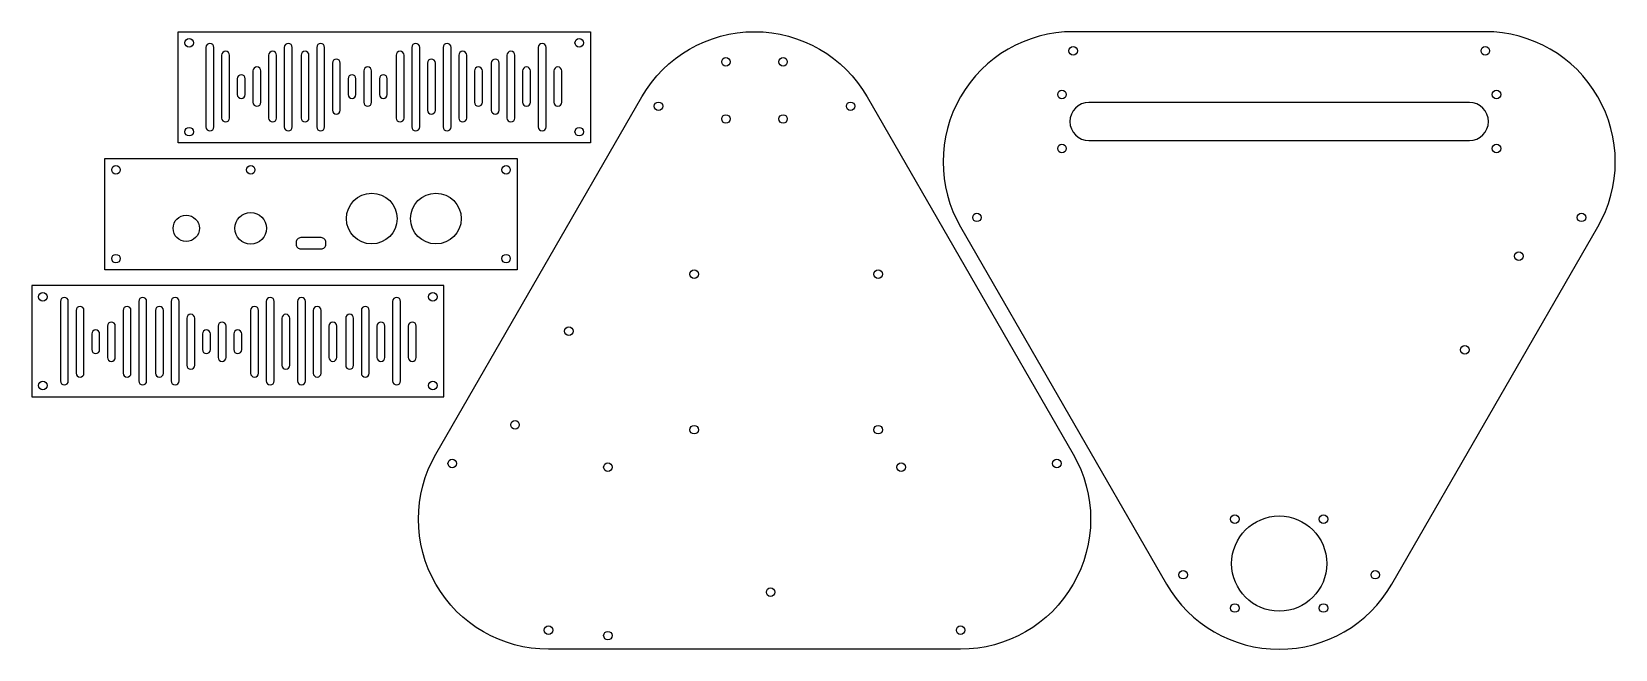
# Model space of a CAD drawing. Header units: millimetres. Extents: x 5 to 504, y -200 to -5.
import ezdxf

# ---------------------------------------------------------------- set-up
doc = ezdxf.new("R2010")
doc.units = ezdxf.units.MM
doc.layers.get('0').update_dxf_attribs({"linetype": 'CONTINUOUS'})

msp = doc.modelspace()

# ---------------------------------------------------------------- linework, layer by layer
for p, q in [((59.97, -9.97), (59.97, -35.01)), ((62.47, -35.01), (62.47, -9.97)), ((84.66, -9.97), (84.66, -35.01)), ((87.16, -35.01), (87.16, -9.97)), ((94.89, -9.97), (94.89, -35.01)), ((97.39, -35.01), (97.39, -9.97)), ((124.88, -9.97), (124.88, -35.01)), ((127.38, -35.01), (127.38, -9.97)), ((134.76, -9.97), (134.76, -35.01)), ((137.26, -35.01), (137.26, -9.97)), ((164.74, -9.97), (164.74, -35.01)), ((167.24, -35.01), (167.24, -9.97)), ((64.91, -12.43), (64.91, -32.19)), ((67.41, -32.19), (67.41, -12.43)), ((79.72, -12.43), (79.72, -32.19)), ((82.22, -32.19), (82.22, -12.43)), ((89.95, -12.43), (89.95, -32.19)), ((92.45, -32.19), (92.45, -12.43)), ((99.83, -14.9), (99.83, -29.72)), ((102.33, -29.72), (102.33, -14.9)), ((119.94, -12.43), (119.94, -32.19)), ((122.44, -32.19), (122.44, -12.43)), ((129.82, -14.9), (129.82, -29.72)), ((132.32, -29.72), (132.32, -14.9)), ((139.7, -12.43), (139.7, -32.19)), ((142.2, -32.19), (142.2, -12.43)), ((149.93, -14.9), (149.93, -29.72)), ((152.43, -29.72), (152.43, -14.9)), ((154.87, -12.43), (154.87, -32.19)), ((157.37, -32.19), (157.37, -12.43)), ((69.85, -19.84), (69.85, -24.78)), ((72.35, -24.78), (72.35, -19.84)), ((74.78, -17.37), (74.78, -27.25)), ((77.28, -27.25), (77.28, -17.37)), ((104.77, -19.84), (104.77, -24.78)), ((107.27, -24.78), (107.27, -19.84)), ((109.71, -17.37), (109.71, -27.25)), ((112.21, -27.25), (112.21, -17.37)), ((114.65, -19.84), (114.65, -24.78)), ((117.15, -24.78), (117.15, -19.84)), ((144.63, -17.37), (144.63, -27.25)), ((147.13, -27.25), (147.13, -17.37)), ((159.8, -17.37), (159.8, -27.25)), ((162.3, -27.25), (162.3, -17.37)), ((169.68, -17.37), (169.68, -27.25)), ((172.18, -27.25), (172.18, -17.37)), ((14.06, -89.99), (14.06, -115.03)), ((16.56, -115.03), (16.56, -89.99)), ((19, -92.81), (19, -112.57)), ((21.5, -112.57), (21.5, -92.81)), ((33.82, -92.81), (33.82, -112.57)), ((36.32, -112.57), (36.32, -92.81)), ((38.76, -89.99), (38.76, -115.03)), ((41.26, -115.03), (41.26, -89.99)), ((44.05, -92.81), (44.05, -112.57)), ((46.55, -112.57), (46.55, -92.81)), ((48.99, -89.99), (48.99, -115.03)), ((51.49, -115.03), (51.49, -89.99)), ((74.03, -92.81), (74.03, -112.57)), ((76.53, -112.57), (76.53, -92.81)), ((78.97, -89.99), (78.97, -115.03)), ((81.47, -115.03), (81.47, -89.99)), ((88.85, -89.99), (88.85, -115.03)), ((91.35, -115.03), (91.35, -89.99)), ((93.79, -92.81), (93.79, -112.57)), ((96.29, -112.57), (96.29, -92.81)), ((108.96, -92.81), (108.96, -112.57)), ((111.46, -112.57), (111.46, -92.81)), ((118.84, -89.99), (118.84, -115.03)), ((121.34, -115.03), (121.34, -89.99)), ((28.88, -97.75), (28.88, -107.63)), ((31.38, -107.63), (31.38, -97.75)), ((53.93, -95.28), (53.93, -110.1)), ((56.43, -110.1), (56.43, -95.28)), ((63.8, -97.75), (63.8, -107.63)), ((66.3, -107.63), (66.3, -97.75)), ((83.91, -95.28), (83.91, -110.1)), ((86.41, -110.1), (86.41, -95.28)), ((98.73, -97.75), (98.73, -107.63)), ((101.23, -107.63), (101.23, -97.75)), ((104.02, -95.28), (104.02, -110.1)), ((106.52, -110.1), (106.52, -95.28)), ((113.9, -97.75), (113.9, -107.63)), ((116.4, -107.63), (116.4, -97.75)), ((123.78, -97.75), (123.78, -107.63)), ((126.28, -107.63), (126.28, -97.75)), ((23.94, -100.22), (23.94, -105.16)), ((26.44, -105.16), (26.44, -100.22)), ((58.86, -100.22), (58.86, -105.16)), ((61.36, -105.16), (61.36, -100.22)), ((68.74, -100.22), (68.74, -105.16)), ((71.24, -105.16), (71.24, -100.22))]:
    msp.add_line(p, q)
for points in [[(51.19, -40), (51.19, -5), (181.19, -5), (181.19, -40)], [(28.09, -80), (28.09, -45), (158.09, -45), (158.09, -80)], [(5, -120), (135, -120), (135, -85), (5, -85)]]:
    msp.add_lwpolyline(points, close=True)
for points in [[(132.45, -138.08), (197.45, -25.5, -0.57735), (268.46, -25.5), (333.46, -138.08, -0.57735), (297.95, -199.58), (167.95, -199.58, -0.57735)], [(297.91, -66.5), (362.91, -179.08, 0.57735), (433.92, -179.08), (498.92, -66.5, 0.57735), (463.41, -5), (333.41, -5, 0.57735)], [(338.41, -39.3), (458.41, -39.3, 1), (458.41, -27.3), (338.41, -27.3, 1)], [(97.76, -72), (97.76, -71.34, 0.414214), (96.31, -69.89), (89.87, -69.89, 0.414214), (88.42, -71.34), (88.42, -72, 0.414214), (89.87, -73.45), (96.31, -73.45, 0.414214)]]:
    msp.add_lwpolyline(points, format="xyb", close=True)
for centre, radius in [((54.69, -8.5), 1.35), ((177.69, -8.5), 1.35), ((333.41, -11), 1.35), ((463.41, -11), 1.35), ((223.95, -14.5), 1.35), ((241.95, -14.5), 1.35), ((329.91, -24.8), 1.35), ((466.91, -24.8), 1.35), ((202.64, -28.5), 1.35), ((263.26, -28.5), 1.35), ((223.95, -32.5), 1.35), ((241.95, -32.5), 1.35), ((54.69, -36.5), 1.35), ((177.69, -36.5), 1.35), ((329.91, -41.8), 1.35), ((466.91, -41.8), 1.35), ((31.59, -48.5), 1.35), ((74.07, -48.5), 1.35), ((154.59, -48.5), 1.35), ((112.24, -63.88), 8), ((132.48, -63.88), 8), ((53.74, -66.95), 4.15), ((74.07, -66.95), 5), ((303.1, -63.5), 1.35), ((493.72, -63.5), 1.35), ((473.95, -75.75), 1.35), ((31.59, -76.5), 1.35), ((154.59, -76.5), 1.35), ((213.95, -81.39), 1.35), ((271.95, -81.39), 1.35), ((8.5, -88.5), 1.35), ((131.5, -88.5), 1.35), ((174.42, -99.38), 1.35), ((456.95, -105.2), 1.35), ((8.5, -116.5), 1.35), ((131.5, -116.5), 1.35), ((157.42, -128.83), 1.35), ((213.95, -130.39), 1.35), ((271.95, -130.39), 1.35), ((137.64, -141.08), 1.35), ((328.26, -141.08), 1.35), ((186.73, -142.2), 1.35), ((279.18, -142.2), 1.35), ((384.41, -158.58), 1.35), ((398.41, -172.58), 15), ((412.41, -158.58), 1.35), ((368.1, -176.08), 1.35), ((428.72, -176.08), 1.35), ((238.03, -181.57), 1.35), ((384.41, -186.58), 1.35), ((412.41, -186.58), 1.35), ((167.95, -193.58), 1.35), ((186.73, -195.28), 1.35), ((297.95, -193.58), 1.35)]:
    msp.add_circle(centre, radius)
for points, knots in [([(62.47, -9.97), (62.47, -9.27), (61.91, -8.72), (60.53, -8.72), (59.97, -9.27), (59.97, -9.97)], [2, 2, 2, 2, 3, 3, 4, 4, 4, 4]), ([(87.16, -9.97), (87.16, -9.27), (86.6, -8.72), (85.22, -8.72), (84.66, -9.27), (84.66, -9.97)], [2, 2, 2, 2, 3, 3, 4, 4, 4, 4]), ([(97.39, -9.97), (97.39, -9.27), (96.83, -8.72), (95.45, -8.72), (94.89, -9.27), (94.89, -9.97)], [2, 2, 2, 2, 3, 3, 4, 4, 4, 4]), ([(127.38, -9.97), (127.38, -9.27), (126.82, -8.72), (125.44, -8.72), (124.88, -9.27), (124.88, -9.97)], [2, 2, 2, 2, 3, 3, 4, 4, 4, 4]), ([(137.26, -9.97), (137.26, -9.27), (136.7, -8.72), (135.32, -8.72), (134.76, -9.27), (134.76, -9.97)], [2, 2, 2, 2, 3, 3, 4, 4, 4, 4]), ([(167.24, -9.97), (167.24, -9.27), (166.68, -8.72), (165.3, -8.72), (164.74, -9.27), (164.74, -9.97)], [2, 2, 2, 2, 3, 3, 4, 4, 4, 4]), ([(67.41, -12.43), (67.41, -11.74), (66.85, -11.18), (65.47, -11.18), (64.91, -11.74), (64.91, -12.43)], [2, 2, 2, 2, 3, 3, 4, 4, 4, 4]), ([(82.22, -12.43), (82.22, -11.74), (81.66, -11.18), (80.28, -11.18), (79.72, -11.74), (79.72, -12.43)], [2, 2, 2, 2, 3, 3, 4, 4, 4, 4]), ([(92.45, -12.43), (92.45, -11.74), (91.89, -11.18), (90.51, -11.18), (89.95, -11.74), (89.95, -12.43)], [2, 2, 2, 2, 3, 3, 4, 4, 4, 4]), ([(102.33, -14.9), (102.33, -14.21), (101.77, -13.65), (100.39, -13.65), (99.83, -14.21), (99.83, -14.9)], [2, 2, 2, 2, 3, 3, 4, 4, 4, 4]), ([(122.44, -12.43), (122.44, -11.74), (121.88, -11.18), (120.5, -11.18), (119.94, -11.74), (119.94, -12.43)], [2, 2, 2, 2, 3, 3, 4, 4, 4, 4]), ([(132.32, -14.9), (132.32, -14.21), (131.76, -13.65), (130.38, -13.65), (129.82, -14.21), (129.82, -14.9)], [2, 2, 2, 2, 3, 3, 4, 4, 4, 4]), ([(142.2, -12.43), (142.2, -11.74), (141.64, -11.18), (140.26, -11.18), (139.7, -11.74), (139.7, -12.43)], [2, 2, 2, 2, 3, 3, 4, 4, 4, 4]), ([(152.43, -14.9), (152.43, -14.21), (151.87, -13.65), (150.49, -13.65), (149.93, -14.21), (149.93, -14.9)], [2, 2, 2, 2, 3, 3, 4, 4, 4, 4]), ([(157.37, -12.43), (157.37, -11.74), (156.81, -11.18), (155.42, -11.18), (154.87, -11.74), (154.87, -12.43)], [2, 2, 2, 2, 3, 3, 4, 4, 4, 4]), ([(72.35, -19.84), (72.35, -19.15), (71.79, -18.59), (70.41, -18.59), (69.85, -19.15), (69.85, -19.84)], [2, 2, 2, 2, 3, 3, 4, 4, 4, 4]), ([(77.28, -17.37), (77.28, -16.68), (76.72, -16.12), (75.34, -16.12), (74.78, -16.68), (74.78, -17.37)], [2, 2, 2, 2, 3, 3, 4, 4, 4, 4]), ([(107.27, -19.84), (107.27, -19.15), (106.71, -18.59), (105.33, -18.59), (104.77, -19.15), (104.77, -19.84)], [2, 2, 2, 2, 3, 3, 4, 4, 4, 4]), ([(112.21, -17.37), (112.21, -16.68), (111.65, -16.12), (110.27, -16.12), (109.71, -16.68), (109.71, -17.37)], [2, 2, 2, 2, 3, 3, 4, 4, 4, 4]), ([(117.15, -19.84), (117.15, -19.15), (116.59, -18.59), (115.21, -18.59), (114.65, -19.15), (114.65, -19.84)], [2, 2, 2, 2, 3, 3, 4, 4, 4, 4]), ([(147.13, -17.37), (147.13, -16.68), (146.57, -16.12), (145.19, -16.12), (144.63, -16.68), (144.63, -17.37)], [2, 2, 2, 2, 3, 3, 4, 4, 4, 4]), ([(162.3, -17.37), (162.3, -16.68), (161.74, -16.12), (160.36, -16.12), (159.8, -16.68), (159.8, -17.37)], [2, 2, 2, 2, 3, 3, 4, 4, 4, 4]), ([(172.18, -17.37), (172.18, -16.68), (171.62, -16.12), (170.24, -16.12), (169.68, -16.68), (169.68, -17.37)], [2, 2, 2, 2, 3, 3, 4, 4, 4, 4]), ([(23.94, -105.16), (23.94, -105.85), (24.5, -106.41), (25.88, -106.41), (26.44, -105.85), (26.44, -105.16)], [-4, -4, -4, -4, -3, -3, -2, -2, -2, -2]), ([(28.88, -107.63), (28.88, -108.32), (29.44, -108.88), (30.82, -108.88), (31.38, -108.32), (31.38, -107.63)], [-4, -4, -4, -4, -3, -3, -2, -2, -2, -2]), ([(58.86, -105.16), (58.86, -105.85), (59.42, -106.41), (60.81, -106.41), (61.36, -105.85), (61.36, -105.16)], [-4, -4, -4, -4, -3, -3, -2, -2, -2, -2]), ([(63.8, -107.63), (63.8, -108.32), (64.36, -108.88), (65.74, -108.88), (66.3, -108.32), (66.3, -107.63)], [-4, -4, -4, -4, -3, -3, -2, -2, -2, -2]), ([(68.74, -105.16), (68.74, -105.85), (69.3, -106.41), (70.68, -106.41), (71.24, -105.85), (71.24, -105.16)], [-4, -4, -4, -4, -3, -3, -2, -2, -2, -2]), ([(98.73, -107.63), (98.73, -108.32), (99.29, -108.88), (100.67, -108.88), (101.23, -108.32), (101.23, -107.63)], [-4, -4, -4, -4, -3, -3, -2, -2, -2, -2]), ([(113.9, -107.63), (113.9, -108.32), (114.46, -108.88), (115.84, -108.88), (116.4, -108.32), (116.4, -107.63)], [-4, -4, -4, -4, -3, -3, -2, -2, -2, -2]), ([(123.78, -107.63), (123.78, -108.32), (124.34, -108.88), (125.72, -108.88), (126.28, -108.32), (126.28, -107.63)], [-4, -4, -4, -4, -3, -3, -2, -2, -2, -2]), ([(19, -112.57), (19, -113.26), (19.56, -113.82), (20.94, -113.82), (21.5, -113.26), (21.5, -112.57)], [-4, -4, -4, -4, -3, -3, -2, -2, -2, -2]), ([(33.82, -112.57), (33.82, -113.26), (34.38, -113.82), (35.76, -113.82), (36.32, -113.26), (36.32, -112.57)], [-4, -4, -4, -4, -3, -3, -2, -2, -2, -2]), ([(44.05, -112.57), (44.05, -113.26), (44.61, -113.82), (45.99, -113.82), (46.55, -113.26), (46.55, -112.57)], [-4, -4, -4, -4, -3, -3, -2, -2, -2, -2]), ([(53.93, -110.1), (53.93, -110.79), (54.49, -111.35), (55.87, -111.35), (56.43, -110.79), (56.43, -110.1)], [-4, -4, -4, -4, -3, -3, -2, -2, -2, -2]), ([(74.03, -112.57), (74.03, -113.26), (74.59, -113.82), (75.97, -113.82), (76.53, -113.26), (76.53, -112.57)], [-4, -4, -4, -4, -3, -3, -2, -2, -2, -2]), ([(83.91, -110.1), (83.91, -110.79), (84.47, -111.35), (85.85, -111.35), (86.41, -110.79), (86.41, -110.1)], [-4, -4, -4, -4, -3, -3, -2, -2, -2, -2]), ([(93.79, -112.57), (93.79, -113.26), (94.35, -113.82), (95.73, -113.82), (96.29, -113.26), (96.29, -112.57)], [-4, -4, -4, -4, -3, -3, -2, -2, -2, -2]), ([(104.02, -110.1), (104.02, -110.79), (104.58, -111.35), (105.96, -111.35), (106.52, -110.79), (106.52, -110.1)], [-4, -4, -4, -4, -3, -3, -2, -2, -2, -2]), ([(108.96, -112.57), (108.96, -113.26), (109.52, -113.82), (110.9, -113.82), (111.46, -113.26), (111.46, -112.57)], [-4, -4, -4, -4, -3, -3, -2, -2, -2, -2]), ([(14.06, -115.03), (14.06, -115.73), (14.62, -116.28), (16, -116.28), (16.56, -115.73), (16.56, -115.03)], [-4, -4, -4, -4, -3, -3, -2, -2, -2, -2]), ([(38.76, -115.03), (38.76, -115.73), (39.32, -116.28), (40.7, -116.28), (41.26, -115.73), (41.26, -115.03)], [-4, -4, -4, -4, -3, -3, -2, -2, -2, -2]), ([(48.99, -115.03), (48.99, -115.73), (49.55, -116.28), (50.93, -116.28), (51.49, -115.73), (51.49, -115.03)], [-4, -4, -4, -4, -3, -3, -2, -2, -2, -2]), ([(78.97, -115.03), (78.97, -115.73), (79.53, -116.28), (80.91, -116.28), (81.47, -115.73), (81.47, -115.03)], [-4, -4, -4, -4, -3, -3, -2, -2, -2, -2]), ([(88.85, -115.03), (88.85, -115.73), (89.41, -116.28), (90.79, -116.28), (91.35, -115.73), (91.35, -115.03)], [-4, -4, -4, -4, -3, -3, -2, -2, -2, -2]), ([(118.84, -115.03), (118.84, -115.73), (119.4, -116.28), (120.78, -116.28), (121.34, -115.73), (121.34, -115.03)], [-4, -4, -4, -4, -3, -3, -2, -2, -2, -2])]:
    msp.add_open_spline(points, degree=3, knots=knots)
for points in [[(69.85, -24.78), (69.85, -25.47), (70.41, -26.03), (71.1, -26.03)], [(71.1, -26.03), (71.79, -26.03), (72.35, -25.47), (72.35, -24.78)], [(104.77, -24.78), (104.77, -25.47), (105.33, -26.03), (106.02, -26.03)], [(106.02, -26.03), (106.71, -26.03), (107.27, -25.47), (107.27, -24.78)], [(114.65, -24.78), (114.65, -25.47), (115.21, -26.03), (115.9, -26.03)], [(115.9, -26.03), (116.59, -26.03), (117.15, -25.47), (117.15, -24.78)], [(74.78, -27.25), (74.78, -27.94), (75.34, -28.5), (76.03, -28.5)], [(76.03, -28.5), (76.72, -28.5), (77.28, -27.94), (77.28, -27.25)], [(99.83, -29.72), (99.83, -30.41), (100.39, -30.97), (101.08, -30.97)], [(101.08, -30.97), (101.77, -30.97), (102.33, -30.41), (102.33, -29.72)], [(109.71, -27.25), (109.71, -27.94), (110.27, -28.5), (110.96, -28.5)], [(110.96, -28.5), (111.65, -28.5), (112.21, -27.94), (112.21, -27.25)], [(129.82, -29.72), (129.82, -30.41), (130.38, -30.97), (131.07, -30.97)], [(131.07, -30.97), (131.76, -30.97), (132.32, -30.41), (132.32, -29.72)], [(144.63, -27.25), (144.63, -27.94), (145.19, -28.5), (145.88, -28.5)], [(145.88, -28.5), (146.57, -28.5), (147.13, -27.94), (147.13, -27.25)], [(149.93, -29.72), (149.93, -30.41), (150.49, -30.97), (151.18, -30.97)], [(151.18, -30.97), (151.87, -30.97), (152.43, -30.41), (152.43, -29.72)], [(159.8, -27.25), (159.8, -27.94), (160.36, -28.5), (161.05, -28.5)], [(161.05, -28.5), (161.74, -28.5), (162.3, -27.94), (162.3, -27.25)], [(169.68, -27.25), (169.68, -27.94), (170.24, -28.5), (170.93, -28.5)], [(170.93, -28.5), (171.62, -28.5), (172.18, -27.94), (172.18, -27.25)], [(64.91, -32.19), (64.91, -32.88), (65.47, -33.44), (66.16, -33.44)], [(66.16, -33.44), (66.85, -33.44), (67.41, -32.88), (67.41, -32.19)], [(79.72, -32.19), (79.72, -32.88), (80.28, -33.44), (80.97, -33.44)], [(80.97, -33.44), (81.66, -33.44), (82.22, -32.88), (82.22, -32.19)], [(89.95, -32.19), (89.95, -32.88), (90.51, -33.44), (91.2, -33.44)], [(91.2, -33.44), (91.89, -33.44), (92.45, -32.88), (92.45, -32.19)], [(119.94, -32.19), (119.94, -32.88), (120.5, -33.44), (121.19, -33.44)], [(121.19, -33.44), (121.88, -33.44), (122.44, -32.88), (122.44, -32.19)], [(139.7, -32.19), (139.7, -32.88), (140.26, -33.44), (140.95, -33.44)], [(140.95, -33.44), (141.64, -33.44), (142.2, -32.88), (142.2, -32.19)], [(154.87, -32.19), (154.87, -32.88), (155.42, -33.44), (156.12, -33.44)], [(156.12, -33.44), (156.81, -33.44), (157.37, -32.88), (157.37, -32.19)], [(59.97, -35.01), (59.97, -35.7), (60.53, -36.26), (61.22, -36.26)], [(61.22, -36.26), (61.91, -36.26), (62.47, -35.7), (62.47, -35.01)], [(84.66, -35.01), (84.66, -35.7), (85.22, -36.26), (85.91, -36.26)], [(85.91, -36.26), (86.6, -36.26), (87.16, -35.7), (87.16, -35.01)], [(94.89, -35.01), (94.89, -35.7), (95.45, -36.26), (96.14, -36.26)], [(96.14, -36.26), (96.83, -36.26), (97.39, -35.7), (97.39, -35.01)], [(124.88, -35.01), (124.88, -35.7), (125.44, -36.26), (126.13, -36.26)], [(126.13, -36.26), (126.82, -36.26), (127.38, -35.7), (127.38, -35.01)], [(134.76, -35.01), (134.76, -35.7), (135.32, -36.26), (136.01, -36.26)], [(136.01, -36.26), (136.7, -36.26), (137.26, -35.7), (137.26, -35.01)], [(164.74, -35.01), (164.74, -35.7), (165.3, -36.26), (165.99, -36.26)], [(165.99, -36.26), (166.68, -36.26), (167.24, -35.7), (167.24, -35.01)], [(15.31, -88.74), (14.62, -88.74), (14.06, -89.3), (14.06, -89.99)], [(16.56, -89.99), (16.56, -89.3), (16, -88.74), (15.31, -88.74)], [(40.01, -88.74), (39.32, -88.74), (38.76, -89.3), (38.76, -89.99)], [(41.26, -89.99), (41.26, -89.3), (40.7, -88.74), (40.01, -88.74)], [(50.24, -88.74), (49.55, -88.74), (48.99, -89.3), (48.99, -89.99)], [(51.49, -89.99), (51.49, -89.3), (50.93, -88.74), (50.24, -88.74)], [(80.22, -88.74), (79.53, -88.74), (78.97, -89.3), (78.97, -89.99)], [(81.47, -89.99), (81.47, -89.3), (80.91, -88.74), (80.22, -88.74)], [(90.1, -88.74), (89.41, -88.74), (88.85, -89.3), (88.85, -89.99)], [(91.35, -89.99), (91.35, -89.3), (90.79, -88.74), (90.1, -88.74)], [(120.09, -88.74), (119.4, -88.74), (118.84, -89.3), (118.84, -89.99)], [(121.34, -89.99), (121.34, -89.3), (120.78, -88.74), (120.09, -88.74)], [(20.25, -91.56), (19.56, -91.56), (19, -92.12), (19, -92.81)], [(21.5, -92.81), (21.5, -92.12), (20.94, -91.56), (20.25, -91.56)], [(35.07, -91.56), (34.38, -91.56), (33.82, -92.12), (33.82, -92.81)], [(36.32, -92.81), (36.32, -92.12), (35.76, -91.56), (35.07, -91.56)], [(45.3, -91.56), (44.61, -91.56), (44.05, -92.12), (44.05, -92.81)], [(46.55, -92.81), (46.55, -92.12), (45.99, -91.56), (45.3, -91.56)], [(55.18, -94.03), (54.49, -94.03), (53.93, -94.59), (53.93, -95.28)], [(56.43, -95.28), (56.43, -94.59), (55.87, -94.03), (55.18, -94.03)], [(75.28, -91.56), (74.59, -91.56), (74.03, -92.12), (74.03, -92.81)], [(76.53, -92.81), (76.53, -92.12), (75.97, -91.56), (75.28, -91.56)], [(85.16, -94.03), (84.47, -94.03), (83.91, -94.59), (83.91, -95.28)], [(86.41, -95.28), (86.41, -94.59), (85.85, -94.03), (85.16, -94.03)], [(95.04, -91.56), (94.35, -91.56), (93.79, -92.12), (93.79, -92.81)], [(96.29, -92.81), (96.29, -92.12), (95.73, -91.56), (95.04, -91.56)], [(105.27, -94.03), (104.58, -94.03), (104.02, -94.59), (104.02, -95.28)], [(106.52, -95.28), (106.52, -94.59), (105.96, -94.03), (105.27, -94.03)], [(110.21, -91.56), (109.52, -91.56), (108.96, -92.12), (108.96, -92.81)], [(111.46, -92.81), (111.46, -92.12), (110.9, -91.56), (110.21, -91.56)], [(25.19, -98.97), (24.5, -98.97), (23.94, -99.53), (23.94, -100.22)], [(26.44, -100.22), (26.44, -99.53), (25.88, -98.97), (25.19, -98.97)], [(30.13, -96.5), (29.44, -96.5), (28.88, -97.06), (28.88, -97.75)], [(31.38, -97.75), (31.38, -97.06), (30.82, -96.5), (30.13, -96.5)], [(60.11, -98.97), (59.42, -98.97), (58.86, -99.53), (58.86, -100.22)], [(61.36, -100.22), (61.36, -99.53), (60.81, -98.97), (60.11, -98.97)], [(65.05, -96.5), (64.36, -96.5), (63.8, -97.06), (63.8, -97.75)], [(66.3, -97.75), (66.3, -97.06), (65.74, -96.5), (65.05, -96.5)], [(69.99, -98.97), (69.3, -98.97), (68.74, -99.53), (68.74, -100.22)], [(71.24, -100.22), (71.24, -99.53), (70.68, -98.97), (69.99, -98.97)], [(99.98, -96.5), (99.29, -96.5), (98.73, -97.06), (98.73, -97.75)], [(101.23, -97.75), (101.23, -97.06), (100.67, -96.5), (99.98, -96.5)], [(115.15, -96.5), (114.46, -96.5), (113.9, -97.06), (113.9, -97.75)], [(116.4, -97.75), (116.4, -97.06), (115.84, -96.5), (115.15, -96.5)], [(125.03, -96.5), (124.34, -96.5), (123.78, -97.06), (123.78, -97.75)], [(126.28, -97.75), (126.28, -97.06), (125.72, -96.5), (125.03, -96.5)]]:
    msp.add_open_spline(points, degree=3)

doc.saveas('drawing.dxf')
